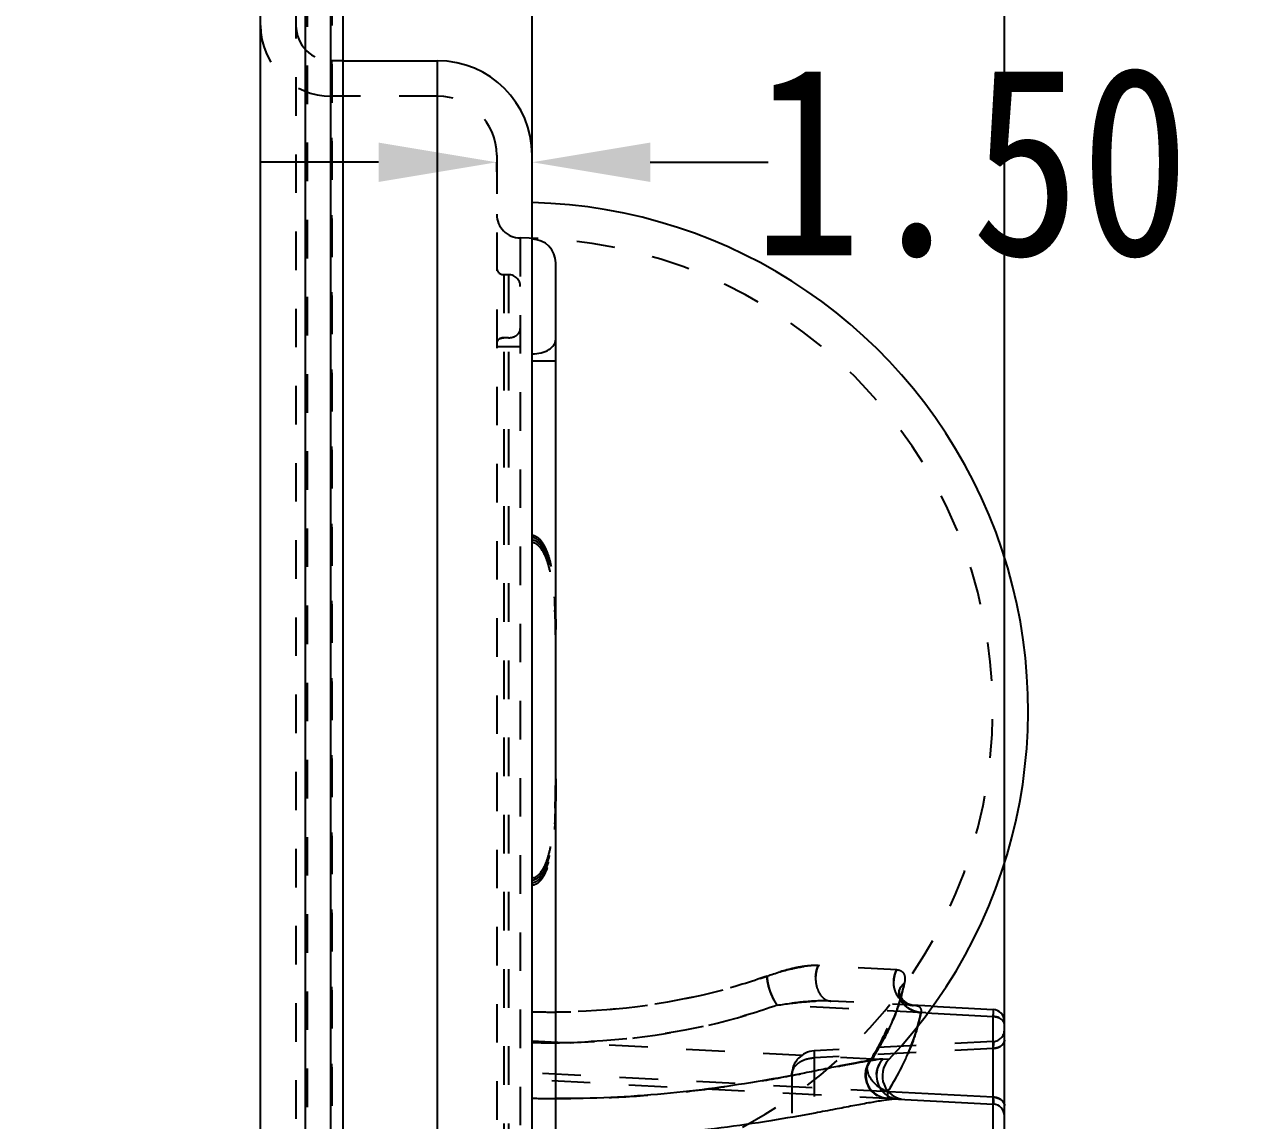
# Model space of a CAD drawing. Header units: millimetres. Extents: x -840 to 1682, y -9216 to -2117.
# Drawn here: x -138 to -86.5, y -2460.7 to -2414.3 of the extents above; entities that cross this region are included whole.
import ezdxf

# ---------------------------------------------------------------- set-up
doc = ezdxf.new("R2010")
doc.units = ezdxf.units.MM
doc.header["$LTSCALE"] = 16.335
doc.header["$PDMODE"] = 3
doc.header["$PDSIZE"] = 8
doc.linetypes.add('HIDDEN', pattern=[0.2, 0.1, -0.1])
doc.layers.get('0').update_dxf_attribs({"linetype": 'CONTINUOUS'})
doc.layers.get('Defpoints').update_dxf_attribs({"linetype": 'CONTINUOUS'})
doc.layers.add('DEFAULT_2', color=8, linetype='HIDDEN')
doc.styles.get("Standard").update_dxf_attribs({"font": 'txt', "width": 0.85})
doc.dimstyles.get("Standard").update_dxf_attribs({"dimtxt": 3.5, "dimasz": 3.5, "dimexe": 0.18, "dimexo": 0.0625, "dimgap": 0.09, "dimtad": 1, "dimdsep": 46, "dimtxsty": 'Standard', "dimcen": 0.09, "dimadec": 0, "dimazin": 0, "dimtol": 1, "dimtp": 0.01, "dimtm": 0.01, "dimtfac": 1, "dimtofl": 0, "dimtmove": 0, "dimatfit": 3, "dimfxl": 0, "dimtolj": 1, "dimarcsym": 0})

# ---------------------------------------------------------------- blocks, each defined once
blk = doc.blocks.new('*D497')
at = {"color": 0, "lineweight": -2}
for p, q in [((-127.963, -2424.648), (-127.963, -2374.088)), ((-122.963, -2374.088), (-121.463, -2374.088)), ((-116.463, -2420.702), (-116.463, -2374.088))]:
    blk.add_line(p, q, dxfattribs=at)
at = {"color": 0}
for points in [[(-122.963, -2373.254), (-122.963, -2374.921), (-127.963, -2374.088)], [(-121.463, -2373.254), (-121.463, -2374.921), (-116.463, -2374.088)]]:
    blk.add_solid(points, dxfattribs=at)
at = {"layer": 'Defpoints', "color": 0}
for p in [(-116.463, -2374.088), (-116.463, -2420.702), (-127.963, -2424.648)]:
    blk.add_point(p, dxfattribs=at)
at = {"color": 0, "insert": (-122.213, -2374.088), "char_height": 8, "attachment_point": 5}
blk.add_mtext('\\A1;11.50', dxfattribs=at)
blk = doc.blocks.new('*D498')
at = {"color": 0, "lineweight": -2}
for p, q in [((-122.963, -2420.128), (-127.963, -2420.128)), ((-117.963, -2420.535), (-117.963, -2420.128)), ((-116.463, -2420.535), (-116.463, -2420.128)), ((-111.463, -2420.128), (-106.463, -2420.128))]:
    blk.add_line(p, q, dxfattribs=at)
at = {"color": 0}
for points in [[(-122.963, -2419.295), (-122.963, -2420.961), (-117.963, -2420.128)], [(-111.463, -2419.295), (-111.463, -2420.961), (-116.463, -2420.128)]]:
    blk.add_solid(points, dxfattribs=at)
at = {"layer": 'Defpoints', "color": 0}
for p in [(-116.463, -2420.128), (-117.963, -2420.535), (-116.463, -2420.535)]:
    blk.add_point(p, dxfattribs=at)
at = {"color": 0, "insert": (-97.873, -2420.128), "char_height": 8, "attachment_point": 5}
blk.add_mtext('\\A1;1.50', dxfattribs=at)
blk = doc.blocks.new('*D508')
at = {"color": 0, "lineweight": -2}
for p, q in [((-132.963, -2355.931), (-137.963, -2355.931)), ((-127.963, -2399.368), (-127.963, -2355.931)), ((-96.463, -2469.348), (-96.463, -2355.931)), ((-91.463, -2355.931), (-86.463, -2355.931))]:
    blk.add_line(p, q, dxfattribs=at)
at = {"color": 0}
for points in [[(-132.963, -2355.098), (-132.963, -2356.765), (-127.963, -2355.931)], [(-91.463, -2355.098), (-91.463, -2356.765), (-96.463, -2355.931)]]:
    blk.add_solid(points, dxfattribs=at)
at = {"layer": 'Defpoints', "color": 0}
for p in [(-127.963, -2355.931), (-127.963, -2399.368), (-96.463, -2469.348)]:
    blk.add_point(p, dxfattribs=at)
at = {"color": 0, "insert": (-111.317, -2355.931), "char_height": 8, "attachment_point": 5}
blk.add_mtext('\\A1;31.50', dxfattribs=at)

msp = doc.modelspace()

# ---------------------------------------------------------------- linework, layer by layer
at = {"color": 7, "linetype": 'Continuous'}
for p, q in [((-126.068, -2404.732), (-126.068, -2616.931)), ((-124.99, -2616.987), (-124.99, -2404.675)), ((-124.463, -2616.488), (-124.463, -2405.175)), ((-127.963, -2614.933), (-127.963, -2406.729)), ((-124.463, -2415.831), (-120.463, -2415.831)), ((-120.463, -2605.831), (-120.463, -2415.831)), ((-116.463, -2601.831), (-116.463, -2419.831)), ((-115.463, -2468.108), (-115.463, -2424.388)), ((-115.463, -2428.553), (-116.463, -2428.553)), ((-99.574, -2455.866), (-96.937, -2456.005)), ((-99.797, -2456.147), (-96.937, -2456.297)), ((-96.937, -2459.714), (-96.937, -2456.297)), ((-96.463, -2482.192), (-96.463, -2456.504)), ((-101.36, -2458.123), (-101.613, -2458.11)), ((-96.937, -2459.714), (-101.344, -2459.483)), ((-100.951, -2459.796), (-96.937, -2460.006)), ((-96.937, -2480.605), (-96.937, -2460.006))]:
    msp.add_line(p, q, dxfattribs=at)
for centre, radius, start, end in [((-120.463, -2419.831), 4, 0, 90), ((-116.963, -2443.331), 21.5, 316.5293, 88.6674), ((-116.463, -2424.388), 1, 0, 90), ((-96.963, -2456.504), 0.5, 359.9559, 86.9979), ((-100.635, -2458.811), 1, 136.5293, 267), ((-110.132, -2453.738), 10.439, 327.0583, 333.2357), ((-109.745, -2453.944), 10, 333.2897, 333.7324), ((-110.411, -2453.561), 10.769, 326.6643, 327.0759), ((-96.963, -2460.505), 0.5, 0, 87)]:
    msp.add_arc(centre, radius, start, end, dxfattribs=at)
for points, knots in [([(-116.463, -2428.243), (-116.335, -2428.243), (-116.088, -2428.214), (-115.764, -2428.088), (-115.529, -2427.89), (-115.463, -2427.708), (-115.463, -2427.625)], [0, 0, 0, 0, 0.301066, 0.575173, 0.805836, 1, 1, 1, 1]), ([(-96.937, -2456.297), (-96.937, -2456.256), (-96.936, -2456.198), (-96.935, -2456.126), (-96.935, -2456.084), (-96.936, -2456.051), (-96.935, -2456.026), (-96.937, -2456.015), (-96.936, -2456.005), (-96.937, -2456.005)], [0, 0, 0, 0, 0.424041, 0.596363, 0.739526, 0.852349, 0.933753, 0.983056, 1, 1, 1, 1]), ([(-96.693, -2456.353), (-96.711, -2456.345), (-96.79, -2456.314), (-96.874, -2456.3), (-96.937, -2456.297)], [0, 0, 0, 0, 0.243054, 1, 1, 1, 1]), ([(-96.463, -2456.65), (-96.463, -2456.59), (-96.516, -2456.459), (-96.629, -2456.382), (-96.693, -2456.353)], [0, 0, 0, 0, 0.459792, 1, 1, 1, 1]), ([(-100.777, -2458.369), (-100.705, -2458.223), (-100.432, -2457.635), (-100.219, -2457.021), (-100.098, -2456.553)], [0, 0, 0, 0, 0.252984, 1, 1, 1, 1]), ([(-101.613, -2458.11), (-101.705, -2458.105), (-101.932, -2458.123), (-102.328, -2458.181), (-102.841, -2458.275), (-103.457, -2458.397), (-104.166, -2458.54), (-105.263, -2458.759), (-106.789, -2459.041), (-108.77, -2459.347), (-110.909, -2459.591), (-113.156, -2459.746), (-114.686, -2459.777), (-115.461, -2459.773)], [0, 0, 0, 0, 0.019681, 0.048627, 0.086165, 0.131425, 0.183478, 0.24142, 0.3717, 0.516586, 0.671703, 0.833714, 1, 1, 1, 1]), ([(-101.613, -2458.11), (-101.692, -2458.195), (-101.823, -2458.396), (-101.876, -2458.629), (-101.882, -2458.746)], [0, 0, 0, 0, 0.499493, 1, 1, 1, 1]), ([(-101.882, -2458.746), (-101.889, -2458.872), (-101.855, -2459.126), (-101.665, -2459.467), (-101.352, -2459.718), (-101.085, -2459.788), (-100.951, -2459.796)], [0, 0, 0, 0, 0.245016, 0.48263, 0.740375, 1, 1, 1, 1]), ([(-100.951, -2459.796), (-101.049, -2459.791), (-101.291, -2459.809), (-101.714, -2459.868), (-102.26, -2459.963), (-102.915, -2460.087), (-103.667, -2460.232), (-104.825, -2460.451), (-106.428, -2460.733), (-108.502, -2461.035), (-110.732, -2461.274), (-113.068, -2461.423), (-114.657, -2461.45), (-115.461, -2461.445)], [0, 0, 0, 0, 0.020044, 0.049542, 0.087724, 0.133626, 0.186248, 0.244638, 0.375347, 0.520016, 0.674355, 0.835167, 1, 1, 1, 1]), ([(-96.937, -2459.714), (-96.918, -2459.714), (-96.838, -2459.721), (-96.759, -2459.742), (-96.704, -2459.766)], [0, 0, 0, 0, 0.243141, 1, 1, 1, 1]), ([(-96.937, -2459.714), (-96.937, -2459.755), (-96.936, -2459.813), (-96.935, -2459.885), (-96.935, -2459.927), (-96.936, -2459.959), (-96.935, -2459.985), (-96.937, -2459.996), (-96.936, -2460.006), (-96.937, -2460.006)], [0, 0, 0, 0, 0.422922, 0.594213, 0.737081, 0.850293, 0.932625, 0.982871, 1, 1, 1, 1]), ([(-96.704, -2459.766), (-96.686, -2459.773), (-96.621, -2459.804), (-96.563, -2459.85), (-96.53, -2459.891)], [0, 0, 0, 0, 0.267092, 1, 1, 1, 1]), ([(-96.53, -2459.891), (-96.52, -2459.905), (-96.484, -2459.957), (-96.463, -2460.021), (-96.463, -2460.067)], [0, 0, 0, 0, 0.273806, 1, 1, 1, 1])]:
    msp.add_open_spline(points, degree=3, knots=knots, dxfattribs=at)
at = {"layer": 'DEFAULT_2', "color": 8, "linetype": 'HIDDEN'}
for p, q in [((-125.99, -2406.228), (-125.99, -2615.435)), ((-124.937, -2406.173), (-124.937, -2615.49)), ((-126.463, -2406.727), (-126.463, -2614.935)), ((-124.963, -2415.831), (-124.963, -2605.831)), ((-124.463, -2415.831), (-124.963, -2415.831)), ((-120.463, -2417.331), (-124.963, -2417.331)), ((-117.963, -2419.831), (-117.963, -2601.831)), ((-116.963, -2423.331), (-116.963, -2598.331)), ((-117.663, -2424.888), (-117.663, -2596.775)), ((-117.463, -2424.888), (-117.663, -2424.888)), ((-117.463, -2424.888), (-117.463, -2596.775)), ((-117.463, -2427.558), (-117.663, -2427.558)), ((-116.963, -2427.949), (-117.963, -2427.949)), ((-101.025, -2454.317), (-104.353, -2454.143)), ((-100.926, -2455.225), (-100.935, -2455.29)), ((-100.924, -2455.216), (-100.926, -2455.224)), ((-100.926, -2455.224), (-100.926, -2455.225)), ((-100.924, -2455.226), (-100.926, -2455.225)), ((-100.924, -2455.237), (-100.924, -2455.216)), ((-100.919, -2455.288), (-100.924, -2455.228)), ((-100.9, -2455.367), (-100.919, -2455.288)), ((-100.777, -2455.587), (-100.894, -2455.376)), ((-99.797, -2456.147), (-106.084, -2455.818)), ((-99.574, -2455.866), (-103.818, -2455.644)), ((-100.541, -2455.771), (-100.769, -2455.594)), ((-100.529, -2455.777), (-100.762, -2455.605)), ((-100.336, -2455.827), (-100.534, -2455.773)), ((-100.336, -2455.827), (-100.529, -2455.777)), ((-116.463, -2457.331), (-101.613, -2458.11)), ((-96.937, -2457.356), (-104.516, -2457.753)), ((-96.937, -2457.648), (-104.516, -2458.045)), ((-104.516, -2458.045), (-104.516, -2461.289)), ((-101.613, -2458.11), (-101.674, -2458.106)), ((-101.344, -2459.483), (-116.463, -2458.69)), ((-100.951, -2459.796), (-116.463, -2458.983)), ((-105.463, -2458.752), (-105.463, -2471.471)), ((-96.937, -2460.006), (-96.937, -2459.714))]:
    msp.add_line(p, q, dxfattribs=at)
msp.add_lwpolyline([(-100.762, -2455.605), (-100.891, -2455.391), (-100.924, -2455.237)], dxfattribs=at)
for centre, radius, start, end in [((-124.963, -2414.331), 3, 180, 270), ((-124.963, -2414.331), 1.5, 180, 270), ((-120.463, -2419.831), 2.5, 0, 90), ((-116.963, -2422.331), 1, 180, 270), ((-116.963, -2443.331), 20, 270, 90), ((-117.663, -2424.588), 0.3, 180, 270), ((-117.463, -2425.388), 0.5, 0, 90), ((-109.222, -2453.099), 8.705, 345.617, 348.1065), ((-109.361, -2453.062), 8.849, 342.8815, 344.3691), ((-109.308, -2453.077), 8.794, 344.3698, 345.2322), ((-109.281, -2453.084), 8.766, 345.2324, 345.6193), ((-109.467, -2453.028), 8.96, 340.7322, 342.0069), ((-109.415, -2453.045), 8.905, 342.0074, 342.8821), ((-100.296, -2455.065), 0.763, 250.8626, 266.988), ((-115.687, -2426.246), 29.861, 268.5103, 270.4362), ((-108.918, -2454.258), 9.114, 345.4176, 348.106), ((-96.963, -2456.856), 0.5, 273, 360), ((-115.68, -2426.163), 31.245, 268.5634, 270.4041), ((-104.463, -2458.752), 1, 93, 180), ((-110.585, -2452.475), 10.21, 326.6615, 328.4468), ((-110.433, -2452.569), 10.031, 328.4482, 329.7988), ((-96.962, -2457.012), 0.636, 272.1942, 278.0223), ((-101.361, -2458.773), 1, 146.6644, 267), ((-115.237, -2413.426), 46.347, 268.4835, 269.7234)]:
    msp.add_arc(centre, radius, start, end, dxfattribs=at)
for points, knots in [([(-117.463, -2427.558), (-117.399, -2427.558), (-117.273, -2427.539), (-117.108, -2427.457), (-116.993, -2427.328), (-116.963, -2427.219), (-116.963, -2427.168)], [0, 0, 0, 0, 0.277353, 0.540029, 0.779189, 1, 1, 1, 1]), ([(-117.663, -2427.558), (-117.738, -2427.558), (-117.852, -2427.591), (-117.946, -2427.697), (-117.963, -2427.762), (-117.963, -2427.793)], [0, 0, 0, 0, 0.53651, 0.777489, 1, 1, 1, 1]), ([(-115.54, -2427.861), (-115.527, -2427.843), (-115.485, -2427.771), (-115.463, -2427.686), (-115.463, -2427.625)], [0, 0, 0, 0, 0.263809, 1, 1, 1, 1]), ([(-116.463, -2435.914), (-116.373, -2435.92), (-116.2, -2436.008), (-116.029, -2436.218), (-115.901, -2436.455), (-115.77, -2436.786), (-115.657, -2437.218), (-115.569, -2437.748), (-115.514, -2438.284), (-115.471, -2439.007), (-115.463, -2439.551), (-115.463, -2439.915)], [0, 0, 0, 0, 0.06294, 0.125317, 0.18725, 0.249044, 0.372694, 0.49688, 0.621712, 0.747203, 1, 1, 1, 1]), ([(-115.463, -2440.16), (-115.463, -2439.785), (-115.47, -2439.223), (-115.511, -2438.477), (-115.565, -2437.923), (-115.651, -2437.376), (-115.763, -2436.928), (-115.893, -2436.585), (-116.022, -2436.339), (-116.193, -2436.119), (-116.37, -2436.025), (-116.463, -2436.018)], [0, 0, 0, 0, 0.252911, 0.378471, 0.503369, 0.627606, 0.751274, 0.813052, 0.874938, 0.937226, 1, 1, 1, 1]), ([(-115.463, -2440.427), (-115.463, -2440.038), (-115.472, -2439.264), (-115.532, -2438.3), (-115.645, -2437.541), (-115.754, -2437.078), (-115.886, -2436.718), (-116.047, -2436.388), (-116.277, -2436.137), (-116.463, -2436.125)], [0, 0, 0, 0, 0.253843, 0.505201, 0.629895, 0.753983, 0.815944, 0.877983, 1, 1, 1, 1]), ([(-115.463, -2440.72), (-115.463, -2440.316), (-115.471, -2439.511), (-115.527, -2438.509), (-115.637, -2437.719), (-115.745, -2437.236), (-115.877, -2436.86), (-116.038, -2436.515), (-116.27, -2436.246), (-116.463, -2436.233)], [0, 0, 0, 0, 0.253969, 0.505497, 0.630259, 0.754379, 0.816329, 0.878326, 1, 1, 1, 1]), ([(-116.463, -2450.43), (-116.27, -2450.416), (-116.038, -2450.147), (-115.877, -2449.803), (-115.745, -2449.427), (-115.637, -2448.944), (-115.527, -2448.154), (-115.471, -2447.151), (-115.463, -2446.346), (-115.463, -2445.942)], [0, 0, 0, 0, 0.121674, 0.183671, 0.245621, 0.369741, 0.494503, 0.746031, 1, 1, 1, 1]), ([(-115.463, -2446.236), (-115.463, -2446.625), (-115.472, -2447.399), (-115.532, -2448.363), (-115.645, -2449.121), (-115.754, -2449.585), (-115.886, -2449.944), (-116.047, -2450.274), (-116.277, -2450.525), (-116.463, -2450.538)], [0, 0, 0, 0, 0.253843, 0.505201, 0.629895, 0.753983, 0.815944, 0.877983, 1, 1, 1, 1]), ([(-115.463, -2446.502), (-115.463, -2446.878), (-115.47, -2447.44), (-115.511, -2448.186), (-115.565, -2448.74), (-115.651, -2449.287), (-115.763, -2449.734), (-115.893, -2450.078), (-116.022, -2450.324), (-116.193, -2450.544), (-116.37, -2450.638), (-116.463, -2450.644)], [0, 0, 0, 0, 0.252911, 0.378471, 0.503369, 0.627606, 0.751274, 0.813051, 0.874937, 0.937224, 1, 1, 1, 1]), ([(-115.463, -2446.748), (-115.463, -2447.111), (-115.471, -2447.656), (-115.514, -2448.379), (-115.569, -2448.915), (-115.657, -2449.444), (-115.77, -2449.877), (-115.901, -2450.208), (-116.029, -2450.444), (-116.2, -2450.655), (-116.373, -2450.743), (-116.463, -2450.749)], [0, 0, 0, 0, 0.252797, 0.378287, 0.50312, 0.627306, 0.750956, 0.81275, 0.874683, 0.93706, 1, 1, 1, 1]), ([(-104.353, -2454.143), (-104.519, -2454.134), (-104.868, -2454.154), (-105.597, -2454.286), (-106.147, -2454.457), (-106.517, -2454.588)], [0, 0, 0, 0, 0.225283, 0.470035, 1, 1, 1, 1]), ([(-106.517, -2454.588), (-106.147, -2454.457), (-105.597, -2454.287), (-104.868, -2454.154), (-104.519, -2454.134), (-104.353, -2454.143)], [0, 0, 0, 0, 0.53004, 0.77474, 1, 1, 1, 1]), ([(-104.459, -2454.609), (-104.457, -2454.565), (-104.441, -2454.406), (-104.399, -2454.249), (-104.353, -2454.143)], [0, 0, 0, 0, 0.273722, 1, 1, 1, 1]), ([(-104.353, -2454.143), (-104.367, -2454.176), (-104.423, -2454.325), (-104.453, -2454.485), (-104.459, -2454.609)], [0, 0, 0, 0, 0.225082, 1, 1, 1, 1]), ([(-101.025, -2454.317), (-101.042, -2454.35), (-101.11, -2454.497), (-101.145, -2454.658), (-101.152, -2454.782)], [0, 0, 0, 0, 0.230802, 1, 1, 1, 1]), ([(-101.152, -2454.782), (-101.15, -2454.739), (-101.132, -2454.578), (-101.08, -2454.421), (-101.025, -2454.317)], [0, 0, 0, 0, 0.26892, 1, 1, 1, 1]), ([(-101.025, -2454.317), (-100.966, -2454.32), (-100.851, -2454.341), (-100.716, -2454.468), (-100.669, -2454.668), (-100.686, -2454.813), (-100.704, -2454.893)], [0, 0, 0, 0, 0.227779, 0.437203, 0.681356, 1, 1, 1, 1]), ([(-116.463, -2456.097), (-115.6, -2456.119), (-112.237, -2456.062), (-108.873, -2455.424), (-106.517, -2454.588)], [0, 0, 0, 0, 0.25668, 1, 1, 1, 1]), ([(-106.517, -2454.588), (-107.211, -2454.834), (-110.114, -2455.716), (-113.165, -2456.089), (-115.46, -2456.106)], [0, 0, 0, 0, 0.242885, 1, 1, 1, 1]), ([(-106.517, -2454.588), (-106.514, -2454.699), (-106.481, -2454.932), (-106.382, -2455.267), (-106.247, -2455.569), (-106.139, -2455.745), (-106.084, -2455.818)], [0, 0, 0, 0, 0.251075, 0.532813, 0.792025, 1, 1, 1, 1]), ([(-106.084, -2455.818), (-106.139, -2455.745), (-106.247, -2455.569), (-106.382, -2455.267), (-106.481, -2454.932), (-106.514, -2454.699), (-106.517, -2454.588)], [0, 0, 0, 0, 0.207975, 0.467187, 0.748925, 1, 1, 1, 1]), ([(-104.459, -2454.609), (-104.466, -2454.743), (-104.444, -2455.006), (-104.305, -2455.348), (-104.083, -2455.58), (-103.899, -2455.64), (-103.818, -2455.644)], [0, 0, 0, 0, 0.300907, 0.584768, 0.817184, 1, 1, 1, 1]), ([(-100.704, -2454.893), (-100.822, -2455.452), (-101.175, -2456.567), (-101.731, -2457.594), (-102.055, -2458.087)], [0, 0, 0, 0, 0.492514, 1, 1, 1, 1]), ([(-100.336, -2455.827), (-100.433, -2455.821), (-100.648, -2455.767), (-100.932, -2455.547), (-101.124, -2455.197), (-101.159, -2454.92), (-101.152, -2454.782)], [0, 0, 0, 0, 0.200957, 0.441674, 0.716474, 1, 1, 1, 1]), ([(-101.106, -2455.169), (-101.134, -2455.075), (-101.155, -2454.945), (-101.154, -2454.814), (-101.152, -2454.782)], [0, 0, 0, 0, 0.753379, 1, 1, 1, 1]), ([(-100.926, -2455.224), (-100.918, -2455.19), (-100.876, -2455.061), (-100.783, -2454.953), (-100.704, -2454.893)], [0, 0, 0, 0, 0.261248, 1, 1, 1, 1]), ([(-100.704, -2454.893), (-100.73, -2454.912), (-100.831, -2455), (-100.905, -2455.125), (-100.926, -2455.225)], [0, 0, 0, 0, 0.242858, 1, 1, 1, 1]), ([(-102.197, -2458.223), (-101.891, -2457.759), (-101.368, -2456.795), (-101.036, -2455.748), (-100.926, -2455.224)], [0, 0, 0, 0, 0.509673, 1, 1, 1, 1]), ([(-100.935, -2455.29), (-100.943, -2455.392), (-100.887, -2455.619), (-100.652, -2455.883), (-100.34, -2456.06), (-100.11, -2456.121), (-100, -2456.137)], [0, 0, 0, 0, 0.224076, 0.48401, 0.754761, 1, 1, 1, 1]), ([(-100.875, -2455.582), (-100.887, -2455.558), (-100.925, -2455.466), (-100.941, -2455.363), (-100.935, -2455.29)], [0, 0, 0, 0, 0.265658, 1, 1, 1, 1]), ([(-106.084, -2455.818), (-106.886, -2456.103), (-110.254, -2457.108), (-113.805, -2457.464), (-116.463, -2457.398)], [0, 0, 0, 0, 0.242631, 1, 1, 1, 1]), ([(-115.46, -2457.407), (-114.644, -2457.401), (-111.469, -2457.255), (-108.31, -2456.608), (-106.084, -2455.818)], [0, 0, 0, 0, 0.256622, 1, 1, 1, 1]), ([(-103.818, -2455.644), (-104.183, -2455.625), (-104.943, -2455.663), (-105.695, -2455.759), (-106.084, -2455.818)], [0, 0, 0, 0, 0.481889, 1, 1, 1, 1]), ([(-106.084, -2455.818), (-105.695, -2455.759), (-104.943, -2455.663), (-104.183, -2455.625), (-103.818, -2455.644)], [0, 0, 0, 0, 0.518143, 1, 1, 1, 1]), ([(-101.763, -2457.615), (-101.686, -2457.484), (-101.397, -2456.959), (-101.156, -2456.407), (-101.009, -2455.985)], [0, 0, 0, 0, 0.253423, 1, 1, 1, 1]), ([(-100.671, -2455.842), (-100.692, -2455.823), (-100.772, -2455.746), (-100.839, -2455.655), (-100.875, -2455.582)], [0, 0, 0, 0, 0.25998, 1, 1, 1, 1]), ([(-100, -2456.137), (-100.029, -2456.133), (-100.154, -2456.111), (-100.277, -2456.072), (-100.366, -2456.033)], [0, 0, 0, 0, 0.23351, 1, 1, 1, 1]), ([(-100, -2456.137), (-99.984, -2456.097), (-99.966, -2456.011), (-100.038, -2455.895), (-100.175, -2455.842), (-100.277, -2455.83), (-100.336, -2455.827)], [0, 0, 0, 0, 0.23405, 0.436973, 0.683874, 1, 1, 1, 1]), ([(-100, -2456.137), (-100.123, -2456.722), (-100.493, -2457.889), (-101.075, -2458.964), (-101.414, -2459.479)], [0, 0, 0, 0, 0.492514, 1, 1, 1, 1]), ([(-96.937, -2456.297), (-96.875, -2456.299), (-96.792, -2456.314), (-96.713, -2456.344), (-96.693, -2456.353)], [0, 0, 0, 0, 0.738557, 1, 1, 1, 1]), ([(-96.937, -2457.648), (-96.877, -2457.646), (-96.758, -2457.624), (-96.564, -2457.538), (-96.463, -2457.388), (-96.463, -2457.295)], [0, 0, 0, 0, 0.283043, 0.561298, 1, 1, 1, 1]), ([(-96.937, -2457.648), (-96.937, -2457.607), (-96.936, -2457.549), (-96.935, -2457.477), (-96.935, -2457.435), (-96.936, -2457.403), (-96.935, -2457.377), (-96.937, -2457.366), (-96.936, -2457.356), (-96.937, -2457.356)], [0, 0, 0, 0, 0.423031, 0.594288, 0.737094, 0.850244, 0.932537, 0.982791, 1, 1, 1, 1]), ([(-96.937, -2457.356), (-96.936, -2457.356), (-96.937, -2457.366), (-96.935, -2457.377), (-96.936, -2457.403), (-96.935, -2457.435), (-96.935, -2457.477), (-96.936, -2457.549), (-96.937, -2457.607), (-96.937, -2457.648)], [0, 0, 0, 0, 0.01716, 0.067393, 0.149686, 0.26285, 0.405677, 0.576955, 1, 1, 1, 1]), ([(-96.463, -2457.295), (-96.463, -2457.379), (-96.544, -2457.515), (-96.712, -2457.607), (-96.818, -2457.635), (-96.873, -2457.642)], [0, 0, 0, 0, 0.437418, 0.710945, 1, 1, 1, 1]), ([(-105.463, -2458.752), (-105.463, -2458.661), (-105.407, -2458.467), (-105.189, -2458.241), (-104.878, -2458.09), (-104.64, -2458.05), (-104.516, -2458.045)], [0, 0, 0, 0, 0.210426, 0.445346, 0.711818, 1, 1, 1, 1]), ([(-104.516, -2457.753), (-104.517, -2457.753), (-104.518, -2457.763), (-104.52, -2457.774), (-104.52, -2457.8), (-104.52, -2457.832), (-104.52, -2457.874), (-104.519, -2457.946), (-104.517, -2458.004), (-104.516, -2458.045)], [0, 0, 0, 0, 0.017957, 0.067483, 0.148897, 0.261612, 0.40458, 0.57664, 1, 1, 1, 1]), ([(-102.318, -2458.723), (-102.311, -2458.606), (-102.26, -2458.374), (-102.133, -2458.172), (-102.055, -2458.087)], [0, 0, 0, 0, 0.502364, 1, 1, 1, 1]), ([(-102.197, -2458.223), (-102.17, -2458.182), (-102.124, -2458.133), (-102.069, -2458.095), (-102.055, -2458.087)], [0, 0, 0, 0, 0.743645, 1, 1, 1, 1]), ([(-116.463, -2459.758), (-115.642, -2459.779), (-114.017, -2459.779), (-111.621, -2459.653), (-109.332, -2459.421), (-107.202, -2459.112), (-105.558, -2458.815), (-104.372, -2458.581), (-103.604, -2458.426), (-102.936, -2458.293), (-102.382, -2458.19), (-101.954, -2458.125), (-101.711, -2458.105), (-101.613, -2458.11)], [0, 0, 0, 0, 0.164527, 0.325481, 0.480208, 0.625339, 0.756413, 0.814894, 0.867516, 0.913309, 0.951262, 0.980411, 1, 1, 1, 1]), ([(-105.392, -2458.49), (-105.404, -2458.51), (-105.444, -2458.592), (-105.463, -2458.684), (-105.463, -2458.752)], [0, 0, 0, 0, 0.258676, 1, 1, 1, 1]), ([(-101.414, -2459.479), (-101.535, -2459.435), (-101.939, -2459.229), (-102.295, -2458.778), (-102.27, -2458.446)], [0, 0, 0, 0, 0.280078, 1, 1, 1, 1]), ([(-101.414, -2459.479), (-101.535, -2459.435), (-101.939, -2459.229), (-102.295, -2458.778), (-102.27, -2458.446)], [0, 0, 0, 0, 0.2801, 1, 1, 1, 1]), ([(-102.27, -2458.446), (-102.269, -2458.426), (-102.259, -2458.348), (-102.229, -2458.272), (-102.197, -2458.223)], [0, 0, 0, 0, 0.258853, 1, 1, 1, 1]), ([(-101.882, -2458.746), (-101.876, -2458.629), (-101.823, -2458.396), (-101.692, -2458.195), (-101.613, -2458.11)], [0, 0, 0, 0, 0.500507, 1, 1, 1, 1]), ([(-101.414, -2459.771), (-101.538, -2459.765), (-101.789, -2459.699), (-102.095, -2459.458), (-102.289, -2459.116), (-102.324, -2458.852), (-102.318, -2458.723)], [0, 0, 0, 0, 0.244966, 0.492889, 0.744987, 1, 1, 1, 1]), ([(-101.414, -2459.479), (-101.415, -2459.52), (-101.417, -2459.578), (-101.418, -2459.65), (-101.418, -2459.692), (-101.418, -2459.725), (-101.418, -2459.75), (-101.416, -2459.762), (-101.415, -2459.771), (-101.414, -2459.771)], [0, 0, 0, 0, 0.42336, 0.59542, 0.738389, 0.851103, 0.932517, 0.982043, 1, 1, 1, 1]), ([(-96.463, -2460.067), (-96.463, -2459.973), (-96.564, -2459.824), (-96.758, -2459.738), (-96.877, -2459.716), (-96.937, -2459.714)], [0, 0, 0, 0, 0.438701, 0.716957, 1, 1, 1, 1]), ([(-96.937, -2460.006), (-96.936, -2460.006), (-96.937, -2459.996), (-96.935, -2459.985), (-96.936, -2459.959), (-96.935, -2459.927), (-96.935, -2459.885), (-96.936, -2459.813), (-96.937, -2459.755), (-96.937, -2459.714)], [0, 0, 0, 0, 0.017196, 0.067462, 0.14978, 0.262958, 0.405787, 0.577049, 1, 1, 1, 1])]:
    msp.add_open_spline(points, degree=3, knots=knots, dxfattribs=at)
for points in [[(-117.817, -2427.592), (-117.77, -2427.57), (-117.716, -2427.558), (-117.663, -2427.558)], [(-100.366, -2456.033), (-100.475, -2455.984), (-100.581, -2455.921), (-100.671, -2455.842)]]:
    msp.add_open_spline(points, degree=3, dxfattribs=at)

# ---------------------------------------------------------------- dimensions: what is measured, and where the dimension line sits
for base, p1, p2, picture, middle in [((-127.963, -2355.931), (-96.463, -2469.348), (-127.963, -2399.368), '*D508', (-111.317, -2355.931)), ((-116.463, -2374.088), (-127.963, -2424.648), (-116.463, -2420.702), '*D497', (-122.213, -2374.088)), ((-116.463, -2420.128), (-117.963, -2420.535), (-116.463, -2420.535), '*D498', (-97.873, -2420.128))]:
    dim = msp.add_linear_dim(base=base, p1=p1, p2=p2, dimstyle='Standard', override={"dimtxt": 8, "dimasz": 5, "dimexe": 0, "dimexo": 0, "dimtad": 0, "dimzin": 0, "dimcen": 2.673, "dimtol": 0, "dimtzin": 0})
    dim.commit()
    dim.dimension.update_dxf_attribs({"geometry": picture, "text_midpoint": middle, "dimtype": 160})

doc.saveas('drawing.dxf')
